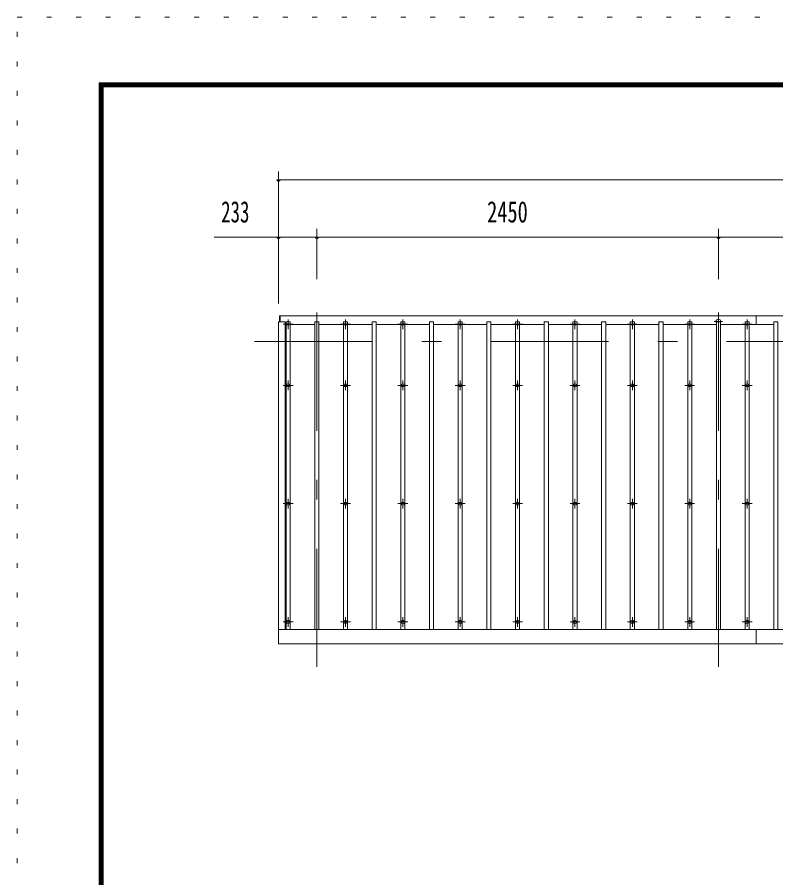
# Model space of a CAD drawing. Units: millimetres, scale not verified. Extents: x -25848 to 25858, y -10500 to 10500.
# Drawn here: x -3842 to 785, y 5250 to 10500 of the extents above; entities that cross this region are included whole.
import ezdxf
from ezdxf.enums import TextEntityAlignment as Align

# ---------------------------------------------------------------- set-up
doc = ezdxf.new("R2010")
doc.units = ezdxf.units.MM
doc.header["$LTSCALE"] = 60
doc.linetypes.add('USER3', pattern=[24, 12, -5, 2, -5])
doc.linetypes.add('USER4', pattern=[3, 0.5, -2.5])
for name, color, linetype, lineweight in [('0-2_1-05BOLD', 7, 'Continuous', 18), ('0-3_1-25CENTER', 3, 'USER3', 18), ('0-4_1-45THIN', 4, 'Continuous', 18), ('0-5_1-55DIM', 3, 'Continuous', 18), ('0-C_F-F1PAPER', 5, 'Continuous', 18), ('0-D_F-E_J_ADD', 5, 'USER4', 18)]:
    doc.layers.add(name, color=color, linetype=linetype, lineweight=lineweight)
doc.styles.add('ＭＳ ゴシック', font='')
doc.styles.get('ＭＳ ゴシック').set_extended_font_data('MS Gothic')

msp = doc.modelspace()

# ---------------------------------------------------------------- linework, layer by layer
at = {"layer": '0-2_1-05BOLD'}
for p, q in [((-2237.55, 8641.19), (-2237.55, 8677.67)), ((665.45, 8626.18), (665.45, 8677.67)), ((8418.45, 6765.11), (-2247.56, 6765.11)), ((665.45, 6677.67), (665.45, 6765.11))]:
    msp.add_line(p, q, dxfattribs=at)
for points in [[(8413.45, 8641.19), (8413.45, 8677.67), (-2242.55, 8677.67), (-2242.55, 8641.19)], [(-2247.56, 8641.19), (-2247.56, 6677.67), (8418.45, 6677.67), (8418.45, 8641.19), (8378.44, 8641.19), (8378.44, 6765.11)], [(-2207.56, 6765.11), (-2207.56, 8641.19), (-2247.56, 8641.19)]]:
    msp.add_lwpolyline(points, dxfattribs=at)
for centre in [(-2189.55, 8254.17), (-1839.55, 8254.17), (-1489.56, 8254.17), (-1139.55, 8254.17), (-789.55, 8254.17), (-439.55, 8254.17), (-89.55, 8254.17), (260.45, 8254.17), (610.45, 8254.17), (-2189.55, 7532.51), (-1839.55, 7532.51), (-1489.56, 7532.51), (-1139.55, 7532.51), (-789.55, 7532.51), (-439.55, 7532.51), (-89.55, 7532.51), (260.45, 7532.51), (610.45, 7532.51), (-2189.55, 6810.85), (-1839.55, 6810.85), (-1489.56, 6810.85), (-1139.55, 6810.85), (-789.55, 6810.85), (-439.55, 6810.85), (-89.55, 6810.85), (260.45, 6810.85), (610.45, 6810.85)]:
    msp.add_circle(centre, 10, dxfattribs=at)
for centre, radius, start, end in [((-2189.55, 8616.22), 14.5, 46.39838, 133.60162), ((-2189.55, 8637.22), 14.5, 226.3961, 313.6039), ((-1839.55, 8616.22), 14.5, 46.39838, 133.60162), ((-1839.55, 8637.22), 14.5, 226.3961, 313.6039), ((-1489.56, 8616.22), 14.5, 46.39838, 133.60162), ((-1489.56, 8637.22), 14.5, 226.3961, 313.6039), ((-1139.55, 8616.22), 14.5, 46.39838, 133.60162), ((-1139.55, 8637.22), 14.5, 226.3961, 313.6039), ((-789.55, 8616.22), 14.5, 46.39838, 133.60162), ((-789.55, 8637.22), 14.5, 226.3961, 313.6039), ((-439.55, 8616.22), 14.5, 46.39838, 133.60162), ((-439.55, 8637.22), 14.5, 226.3961, 313.6039), ((-89.55, 8616.22), 14.5, 46.39838, 133.60162), ((-89.55, 8637.22), 14.5, 226.3961, 313.6039), ((260.45, 8616.22), 14.5, 46.39838, 133.60162), ((260.45, 8637.22), 14.5, 226.3961, 313.6039), ((435.45, 8642.67), 15, 326.44153, 213.55196), ((610.45, 8616.22), 14.5, 46.39838, 133.60162), ((610.45, 8637.22), 14.5, 226.3961, 313.6039)]:
    msp.add_arc(centre, radius, start, end, dxfattribs=at)
at = {"layer": '0-3_1-25CENTER'}
for p, q in [((-2014.55, 6537.67), (-2014.55, 8827.67)), ((435.45, 6537.67), (435.45, 8827.67)), ((-2219.55, 8626.72), (-2159.55, 8626.72)), ((-2189.55, 8596.72), (-2189.55, 8656.72)), ((-1809.55, 8626.72), (-1869.55, 8626.72)), ((-1839.55, 8656.72), (-1839.55, 8596.72)), ((-1519.55, 8626.72), (-1459.56, 8626.72)), ((-1489.56, 8596.72), (-1489.56, 8656.72)), ((-1109.56, 8626.72), (-1169.55, 8626.72)), ((-1139.55, 8656.72), (-1139.55, 8596.72)), ((-819.55, 8626.72), (-759.55, 8626.72)), ((-789.55, 8596.72), (-789.55, 8656.72)), ((-409.56, 8626.72), (-469.55, 8626.72)), ((-439.55, 8656.72), (-439.55, 8596.72)), ((-119.55, 8626.72), (-59.56, 8626.72)), ((-89.55, 8596.72), (-89.55, 8656.72)), ((290.45, 8626.72), (230.45, 8626.72)), ((260.45, 8656.72), (260.45, 8596.72)), ((460.45, 8642.67), (410.45, 8642.67)), ((640.45, 8626.72), (580.45, 8626.72)), ((610.45, 8656.72), (610.45, 8596.72)), ((-2394.55, 8521.68), (8565.45, 8521.68)), ((-2159.55, 8254.17), (-2219.55, 8254.17)), ((-2189.55, 8284.17), (-2189.55, 8224.17)), ((-1809.55, 8254.17), (-1869.55, 8254.17)), ((-1839.55, 8284.17), (-1839.55, 8224.17)), ((-1459.56, 8254.17), (-1519.55, 8254.17)), ((-1489.56, 8284.17), (-1489.56, 8224.17)), ((-1169.55, 8254.17), (-1109.56, 8254.17)), ((-1139.55, 8224.17), (-1139.55, 8284.17)), ((-759.55, 8254.17), (-819.55, 8254.17)), ((-789.55, 8284.17), (-789.55, 8224.17)), ((-469.55, 8254.17), (-409.56, 8254.17)), ((-439.55, 8224.17), (-439.55, 8284.17)), ((-59.56, 8254.17), (-119.55, 8254.17)), ((-89.55, 8284.17), (-89.55, 8224.17)), ((290.45, 8254.17), (230.45, 8254.17)), ((260.45, 8284.17), (260.45, 8224.17)), ((640.45, 8254.17), (580.45, 8254.17)), ((610.45, 8284.17), (610.45, 8224.17)), ((-2189.55, 7502.51), (-2189.55, 7562.51)), ((-1839.55, 7562.51), (-1839.55, 7502.51)), ((-1489.56, 7502.51), (-1489.56, 7562.51)), ((-1139.55, 7562.51), (-1139.55, 7502.51)), ((-789.55, 7502.51), (-789.55, 7562.51)), ((-439.55, 7562.51), (-439.55, 7502.51)), ((-89.55, 7502.51), (-89.55, 7562.51)), ((260.45, 7562.51), (260.45, 7502.51)), ((610.45, 7502.51), (610.45, 7562.51)), ((-2219.55, 7532.51), (-2159.55, 7532.51)), ((-1869.55, 7532.51), (-1809.55, 7532.51)), ((-1459.56, 7532.51), (-1519.55, 7532.51)), ((-1169.55, 7532.51), (-1109.56, 7532.51)), ((-759.55, 7532.51), (-819.55, 7532.51)), ((-469.55, 7532.51), (-409.56, 7532.51)), ((-119.55, 7532.51), (-59.56, 7532.51)), ((230.45, 7532.51), (290.45, 7532.51)), ((580.45, 7532.51), (640.45, 7532.51)), ((-2189.55, 6840.85), (-2189.55, 6780.85)), ((-1839.55, 6840.85), (-1839.55, 6780.85)), ((-1489.56, 6780.85), (-1489.56, 6840.85)), ((-1139.55, 6840.85), (-1139.55, 6780.85)), ((-789.55, 6780.85), (-789.55, 6840.85)), ((-439.55, 6840.85), (-439.55, 6780.85)), ((-89.55, 6780.85), (-89.55, 6840.85)), ((260.45, 6840.85), (260.45, 6780.85)), ((610.45, 6840.85), (610.45, 6780.85)), ((-2159.55, 6810.85), (-2219.55, 6810.85)), ((-1809.55, 6810.85), (-1869.55, 6810.85)), ((-1519.55, 6810.85), (-1459.56, 6810.85)), ((-1109.56, 6810.85), (-1169.55, 6810.85)), ((-819.55, 6810.85), (-759.55, 6810.85)), ((-409.56, 6810.85), (-469.55, 6810.85)), ((-119.55, 6810.85), (-59.56, 6810.85)), ((290.45, 6810.85), (230.45, 6810.85)), ((640.45, 6810.85), (580.45, 6810.85))]:
    msp.add_line(p, q, dxfattribs=at)
at = {"layer": '0-4_1-45THIN'}
for p, q in [((-2207.56, 8626.18), (-2202.05, 8626.18)), ((-2202.05, 6765.11), (-2202.05, 8641.19)), ((-2177.05, 8626.18), (-2027.05, 8626.18)), ((-2027.05, 8641.19), (-2027.05, 6765.11)), ((-2002.05, 8626.18), (-1852.05, 8626.18)), ((-1852.05, 8641.19), (-1852.05, 6765.11)), ((-1827.05, 8626.18), (-1677.06, 8626.18)), ((-1677.06, 8641.19), (-1677.06, 6765.11)), ((-1652.05, 8626.18), (-1502.05, 8626.18)), ((-1502.05, 8641.19), (-1502.05, 6765.11)), ((-1477.05, 8626.18), (-1327.06, 8626.18)), ((-1327.06, 8641.19), (-1327.06, 6765.11)), ((-1302.06, 8626.18), (-1152.05, 8626.18)), ((-1152.05, 8641.19), (-1152.05, 6765.11)), ((-1127.05, 8626.18), (-977.06, 8626.18)), ((-977.06, 8641.19), (-977.06, 6765.11)), ((-952.05, 8626.18), (-802.05, 8626.18)), ((-802.05, 8641.19), (-802.05, 6765.11)), ((-777.05, 8626.18), (-627.05, 8626.18)), ((-627.05, 8641.19), (-627.05, 6765.11)), ((-602.05, 8626.18), (-452.05, 8626.18)), ((-452.05, 8641.19), (-452.05, 6765.11)), ((-427.05, 8626.18), (-277.05, 8626.18)), ((-277.05, 8641.19), (-277.05, 6765.11)), ((-252.05, 8626.18), (-102.05, 8626.18)), ((-102.05, 8641.19), (-102.05, 6765.11)), ((-77.05, 8626.18), (72.95, 8626.18)), ((72.95, 8641.19), (72.95, 6765.11)), ((97.95, 8626.18), (247.95, 8626.18)), ((247.95, 8641.19), (247.95, 6765.11)), ((272.95, 8626.18), (422.95, 8626.18)), ((422.95, 8641.19), (422.95, 6765.11)), ((447.94, 8626.18), (597.95, 8626.18)), ((597.95, 8641.19), (597.95, 6765.11)), ((622.95, 8626.18), (772.94, 8626.18)), ((772.94, 8641.19), (772.94, 6765.11))]:
    msp.add_line(p, q, dxfattribs=at)
for points in [[(-2202.05, 8641.19), (-2177.05, 8641.19), (-2177.05, 6765.11)], [(-2002.05, 6765.11), (-2002.05, 8641.19), (-2027.05, 8641.19)], [(-1827.05, 6765.11), (-1827.05, 8641.19), (-1852.05, 8641.19)], [(-1652.05, 6765.11), (-1652.05, 8641.19), (-1677.06, 8641.19)], [(-1477.05, 6765.11), (-1477.05, 8641.19), (-1502.05, 8641.19)], [(-1302.06, 6765.11), (-1302.06, 8641.19), (-1327.06, 8641.19)], [(-1127.05, 6765.11), (-1127.05, 8641.19), (-1152.05, 8641.19)], [(-952.05, 6765.11), (-952.05, 8641.19), (-977.06, 8641.19)], [(-777.05, 6765.11), (-777.05, 8641.19), (-802.05, 8641.19)], [(-602.05, 6765.11), (-602.05, 8641.19), (-627.05, 8641.19)], [(-427.05, 6765.11), (-427.05, 8641.19), (-452.05, 8641.19)], [(-252.05, 6765.11), (-252.05, 8641.19), (-277.05, 8641.19)], [(-77.05, 6765.11), (-77.05, 8641.19), (-102.05, 8641.19)], [(97.95, 6765.11), (97.95, 8641.19), (72.95, 8641.19)], [(272.95, 6765.11), (272.95, 8641.19), (247.95, 8641.19)], [(447.94, 6765.11), (447.94, 8641.19), (422.95, 8641.19)], [(622.95, 6765.11), (622.95, 8641.19), (597.95, 8641.19)], [(797.95, 6765.11), (797.95, 8641.19), (772.94, 8641.19)]]:
    msp.add_lwpolyline(points, dxfattribs=at)
at = {"layer": '0-5_1-55DIM'}
for p, q in [((-2247.55, 8752.68), (-2247.55, 9558.67)), ((-2237.55, 9508.67), (-2257.55, 9508.67)), ((-2247.55, 9508.67), (8418.45, 9508.67)), ((-2014.55, 8902.68), (-2014.55, 9208.67)), ((435.44, 8902.68), (435.45, 9208.67)), ((-2640.05, 9158.67), (8810.94, 9158.67)), ((-2237.55, 9158.67), (-2257.55, 9158.67)), ((-2004.55, 9158.67), (-2024.55, 9158.67)), ((445.44, 9158.67), (425.44, 9158.67))]:
    msp.add_line(p, q, dxfattribs=at)
for centre in [(-2247.55, 9508.67), (-2247.55, 9158.67), (-2014.55, 9158.67), (435.44, 9158.67)]:
    msp.add_arc(centre, 10, 180, 0, dxfattribs=at)
at = {"layer": '0-C_F-F1PAPER'}
for points in [[(25357.78, -10000), (-3342.22, -10000), (-3342.22, 10100), (25357.78, 10100)], [(25355.28, -9997.5), (25355.28, 10097.5), (-3339.72, 10097.5), (-3339.72, -9997.5)], [(25352.78, -9995), (25352.78, 10095), (-3337.22, 10095), (-3337.22, -9995)], [(25350.28, -9992.5), (25350.28, 10092.5), (-3334.72, 10092.5), (-3334.72, -9992.5)], [(25347.78, -9990), (25347.78, 10090), (-3332.22, 10090), (-3332.22, -9990)], [(25345.28, -9987.5), (25345.28, 10087.5), (-3329.72, 10087.5), (-3329.72, -9987.5)], [(25342.78, -9985), (25342.78, 10085), (-3327.22, 10085), (-3327.22, -9985)], [(25340.28, -9982.5), (25340.28, 10082.5), (-3324.72, 10082.5), (-3324.72, -9982.5)], [(25337.78, -9980), (25337.78, 10080), (-3322.22, 10080), (-3322.22, -9980)], [(25335.28, -9977.5), (25335.28, 10077.5), (-3319.72, 10077.5), (-3319.72, -9977.5)], [(25332.78, -9975), (25332.78, 10075), (-3317.22, 10075), (-3317.22, -9975)]]:
    msp.add_lwpolyline(points, close=True, dxfattribs=at)
at = {"layer": '0-D_F-E_J_ADD'}
msp.add_lwpolyline([(25857.78, -10500), (-3842.22, -10500), (-3842.22, 10500), (25857.78, 10500)], close=True, dxfattribs=at)

# ---------------------------------------------------------------- texts
at = {"layer": '0-5_1-55DIM', "color": 7, "style": 'ＭＳ ゴシック'}
for s, width, p in [('233', 0.65, (-2598.23, 9208.67)), ('2450', 0.7, (-975.56, 9208.67))]:
    msp.add_text(s, height=130.2, dxfattribs=dict(at, width=width)).set_placement(p, align=Align.BOTTOM_LEFT)

doc.saveas('drawing.dxf')
